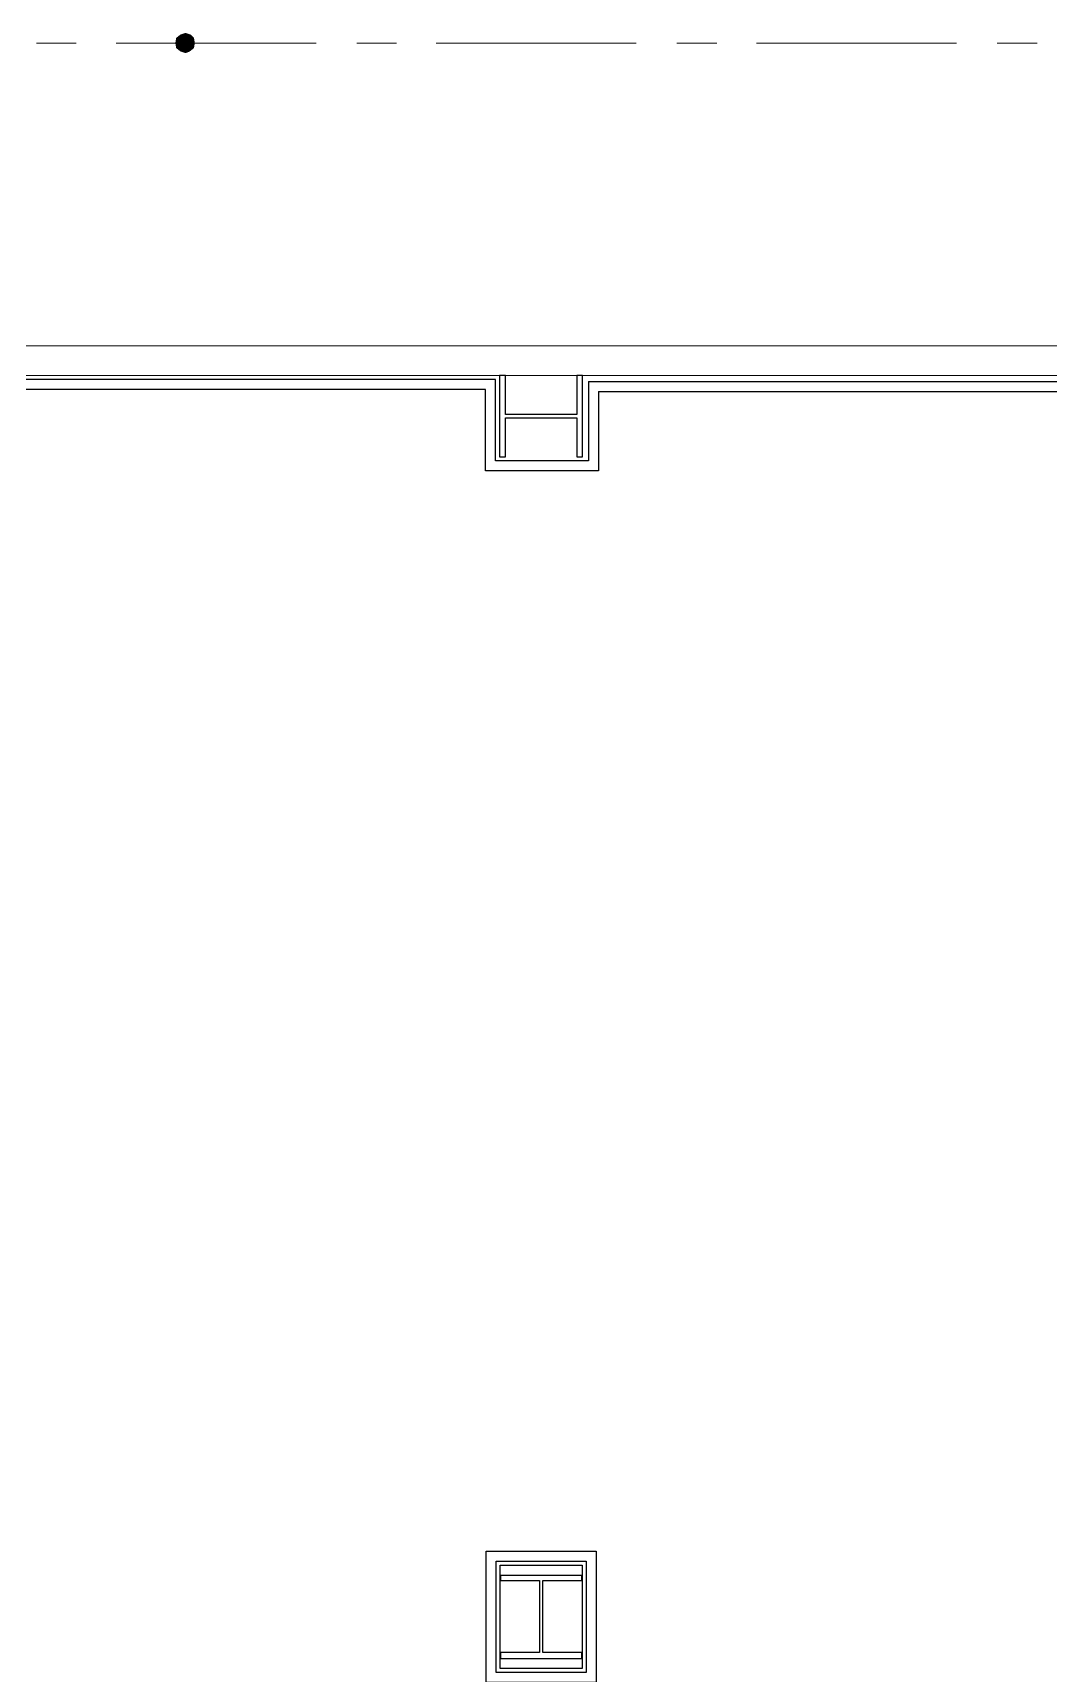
# Model space of a CAD drawing. Header units: millimetres. Extents: x 0 to 31017, y 0 to 21335.
# Drawn here: x 28636 to 29144, y 5683 to 6504 of the extents above; entities that cross this region are included whole.
import ezdxf
from ezdxf import colors
from ezdxf.entities.mleader import LeaderData, LeaderLine
from ezdxf.enums import TextEntityAlignment as Align
from ezdxf.math import Vec2, Vec3

# ---------------------------------------------------------------- set-up
doc = ezdxf.new("R2010")
doc.units = ezdxf.units.MM
for name, color, linetype in [('PDF2_單色填滿', 7, 'Continuous'), ('PDF2_幾何圖形', 7, 'Continuous'), ('PDF_幾何圖形', 7, 'Continuous')]:
    doc.layers.add(name, color=color, linetype=linetype)
doc.styles.get("Standard").update_dxf_attribs({"font": 'arial.ttf'})

# ---------------------------------------------------------------- blocks, each defined once
blk = doc.blocks.new('3F庫板圖灰底')
at = {"color": 8}
for points in [[(103157.5, -8411.07), (103111.02, -8411.07), (103111.02, -8370.44), (102406.52, -8370.44), (102406.52, -8411.07), (102361.04, -8411.07), (102361.04, -8370.44), (101656.54, -8370.44), (101656.54, -8411.07), (101611.48, -8411.07), (101611.48, -8370.44), (100912.06, -8370.44), (100912.06, -8417), (100865.5, -8417), (100865.5, -8960.67), (100912.06, -8960.67), (100912.06, -9016.73), (100865.5, -9016.73), (100865.5, -9095.57)], [(103157.5, -8371.44), (103860, -8371.44), (103860, -8412.07), (103901.48, -8412.07), (103901.48, -8965.59), (103860, -8965.59), (103860, -9008.72)], [(103157.5, -8371.44), (103157.5, -8411.07)], [(103162.5, -8416.07), (103106.02, -8416.07), (103106.02, -8375.44), (102411.52, -8375.44), (102411.52, -8416.07), (102356.04, -8416.07), (102356.04, -8375.44), (101661.54, -8375.44), (101661.54, -8416.07), (101606.48, -8416.07), (101606.48, -8375.44), (100917.06, -8375.44), (100917.06, -8422), (100870.5, -8422), (100870.5, -8955.67), (100917.06, -8955.67), (100917.06, -9021.73), (100870.5, -9021.73), (100870.5, -9095.57)], [(103162.5, -8376.44), (103855, -8376.44), (103855, -8417.07), (103896.48, -8417.07), (103896.48, -8960.59), (103855, -8960.59), (103855, -9008.72)], [(103162.5, -8376.44), (103162.5, -8416.07)]]:
    blk.add_lwpolyline(points, dxfattribs=at)
for points in [[(103106.26, -8956.16), (103161.26, -8956.16), (103161.26, -9021.66), (103106.26, -9021.66)], [(103111.26, -8961.16), (103156.26, -8961.16), (103156.26, -9016.66), (103111.26, -9016.66)]]:
    blk.add_lwpolyline(points, close=True, dxfattribs=at)
blk = doc.blocks.new('3F建築底圖')
blk.add_lwpolyline([(2234.6, -1109.7), (2275.6, -1109.7), (2275.6, -1161.2), (2234.6, -1161.2)], close=True)
at = {"layer": 'PDF2_單色填滿', "lineweight": 9}
for points in [[(2074.94, -344.56), (2072.83, -346.25), (2077.48, -348.79)], [(2077.48, -343.71), (2074.94, -344.56), (2077.48, -348.79)], [(2080.02, -344.56), (2077.48, -343.71), (2077.48, -348.79)], [(2081.72, -346.25), (2080.02, -344.56), (2077.48, -348.79)], [(2072.83, -346.25), (2072.4, -348.79), (2077.48, -348.79)], [(2072.4, -348.79), (2072.83, -351.33), (2077.48, -348.79)], [(2072.83, -351.33), (2074.94, -353.02), (2077.48, -348.79)], [(2074.94, -353.02), (2077.48, -353.87), (2077.48, -348.79)], [(2082.14, -348.79), (2081.72, -346.25), (2077.48, -348.79)], [(2077.48, -353.87), (2079.6, -353.02), (2077.48, -348.79)], [(2079.6, -353.02), (2081.72, -351.33), (2077.48, -348.79)], [(2081.72, -351.33), (2082.14, -348.79), (2077.48, -348.79)]]:
    blk.add_solid(points, dxfattribs=at)
at = {"layer": 'PDF2_幾何圖形', "lineweight": 13}
for points in [[(2022.88, -348.79), (2002.99, -348.79)], [(2142.67, -348.79), (2042.78, -348.79)], [(2182.88, -348.79), (2162.98, -348.79)], [(2302.66, -348.79), (2202.77, -348.79)], [(2342.87, -348.79), (2322.98, -348.79)], [(2462.66, -348.79), (2362.77, -348.79)], [(2502.87, -348.79), (2482.97, -348.79)]]:
    blk.add_lwpolyline(points, dxfattribs=at)
at = {"layer": 'PDF_幾何圖形', "lineweight": 20}
blk.add_lwpolyline([(3040.63, -500.17), (3040.63, -685.55), (3025.82, -685.55), (3025.82, -514.99), (524.05, -514.99), (524.05, -500.17)], close=True, dxfattribs=at)
at = {"layer": 'PDF_幾何圖形', "lineweight": 25}
for points in [[(2272.88, -555.62), (2275.84, -555.62), (2275.84, -514.99), (2272.88, -514.99), (2272.88, -534.45), (2237.32, -534.45), (2237.32, -514.99), (2234.36, -514.99), (2234.36, -555.62), (2237.32, -555.62), (2237.32, -536.15), (2272.88, -536.15)], [(2234.78, -1153.23), (2234.78, -1156.19), (2275.42, -1156.19), (2275.42, -1153.23), (2255.95, -1153.23), (2255.95, -1117.26), (2275.42, -1117.26), (2275.42, -1114.72), (2234.78, -1114.72), (2234.78, -1117.26), (2254.25, -1117.26), (2254.25, -1153.23)]]:
    blk.add_lwpolyline(points, close=True, dxfattribs=at)
blk = doc.blocks.new('_DetailCallout')
at = {"color": 0, "linetype": 'ByBlock', "lineweight": -2, "transparency": 16777216}
blk.add_line((8, 0), (-8, 0), dxfattribs=at)
blk.add_circle((0, 0), 8, dxfattribs=at)
at = {"color": 0, "transparency": 16777216}
for tag, p in [('視圖號碼', (0, 1)), ('圖紙號碼', (0, -6))]:
    blk.add_attdef(tag, text='', height=3, dxfattribs=at).set_placement(p, align=Align.CENTER)

msp = doc.modelspace()

# ---------------------------------------------------------------- block references
msp.add_blockref('3F建築底圖', (26634.36, 6847.73))
at = {"color": 9}
msp.add_blockref('3F庫板圖灰底', (-74244.3, 14701.19), dxfattribs=at)

# ---------------------------------------------------------------- leaders
at = {"color": 54}
ml = msp.add_multileader_block('Standard', dxfattribs=at)
ml.set_content('_DetailCallout', color=54, scale=15)
ml.set_attribute('視圖號碼', '冷藏庫', width=0)
ml.set_attribute('圖紙號碼', 'A機', width=0)
ml.set_leader_properties()
ml.build(insert=Vec2(0, 0))
ml.multileader.update_dxf_attribs({"leader_type": 0})
ctx = ml.context
ctx.base_point, ctx.plane_origin = Vec3(29838.44, 5795.86), Vec3(29958.44, 5795.86)
notes = []
notes.append((ctx, [(0, (0, 0, 0), (0, 0), (1, 0), 1, [])]))
ctx.block.insert = Vec3(29958.44, 5795.86)
for ctx, leaders in notes:
    for number, flags, end, landing, length, lines in leaders:
        leader = LeaderData()
        leader.index, (leader.has_last_leader_line, leader.has_dogleg_vector, leader.attachment_direction) = number, flags
        leader.last_leader_point, leader.dogleg_vector, leader.dogleg_length = Vec3(end), Vec3(landing), length
        for number, points, colour, breaks in lines:
            line = LeaderLine()
            line.index, line.vertices, line.color, line.breaks = number, Vec3.list(points), colors.encode_raw_color(colour), breaks
            leader.lines.append(line)
        ctx.leaders.append(leader)

doc.saveas('drawing.dxf')
